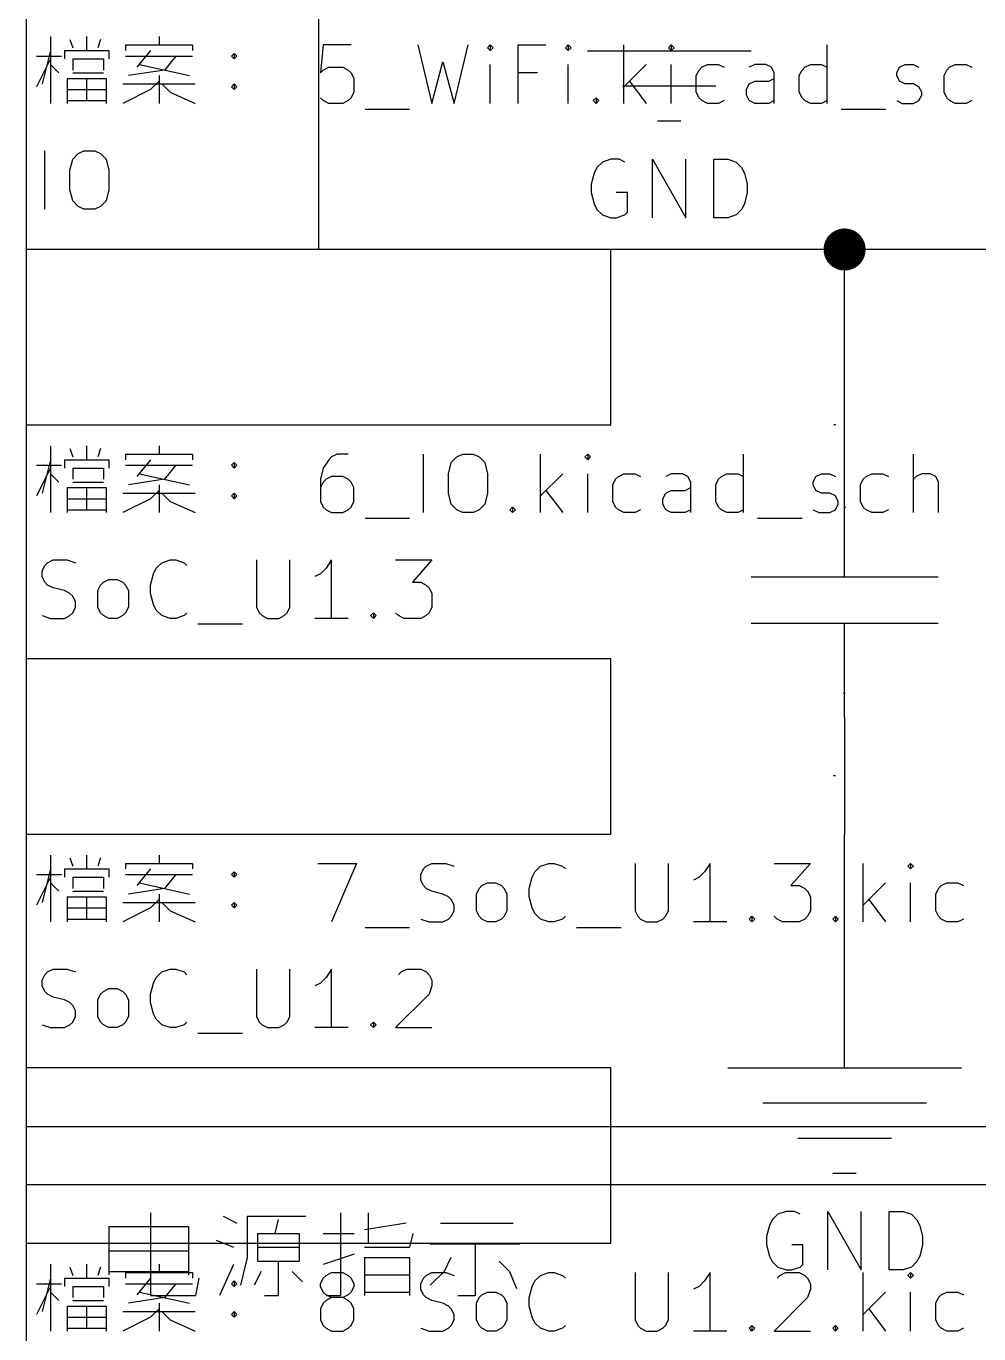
# Model space of a CAD drawing. Header units: millimetres. Extents: x 5 to 293, y -205 to -3.
# Drawn here: x 5.08 to 25.78, y -64.2 to -35.79 of the extents above; entities that cross this region are included whole.
import ezdxf

# ---------------------------------------------------------------- set-up
doc = ezdxf.new("R2010")
doc.units = ezdxf.units.MM
for name, color, linetype in [('GREENSIXTYFIVE', 129, 'CONTINUOUS'), ('LIGHTGREEN', 92, 'CONTINUOUS'), ('LIGHTMAGENTA', 212, 'CONTINUOUS'), ('LIGHTRED', 12, 'CONTINUOUS'), ('RED', 14, 'CONTINUOUS'), ('YELLOWTHREE', 44, 'CONTINUOUS')]:
    doc.layers.add(name, color=color, linetype=linetype)

msp = doc.modelspace()

# ---------------------------------------------------------------- linework, layer by layer
at = {"layer": 'GREENSIXTYFIVE', "linetype": 'CONTINUOUS'}
for p, q in [((5.4867, -39.7646), (5.4867, -38.4946)), ((6.0915, -38.6761), (6.2125, -38.5551)), ((6.2125, -38.5551), (6.3334, -38.4946)), ((6.3334, -38.4946), (6.5753, -38.4946)), ((6.5753, -38.4946), (6.6963, -38.5551)), ((6.6963, -38.5551), (6.8172, -38.6761)), ((6.0311, -38.918), (6.0915, -38.6761)), ((6.0311, -39.3413), (6.0311, -38.918)), ((6.8172, -38.6761), (6.8777, -38.918)), ((6.8777, -38.918), (6.8777, -39.3413)), ((17.4776, -38.8607), (17.4171, -38.9816)), ((17.5986, -38.7397), (17.4776, -38.8607)), ((17.78, -38.6792), (17.5986, -38.7397)), ((17.9614, -38.6792), (17.78, -38.6792)), ((18.0824, -38.7397), (17.9614, -38.6792)), ((18.6871, -39.9492), (18.6871, -38.6792)), ((18.6871, -38.6792), (19.4128, -39.9492)), ((19.4128, -39.9492), (19.4128, -38.6792)), ((20.0176, -39.9492), (20.0176, -38.6792)), ((20.0176, -38.6792), (20.32, -38.6792)), ((20.32, -38.6792), (20.5014, -38.7397)), ((20.5014, -38.7397), (20.6224, -38.8607)), ((20.6224, -38.8607), (20.6829, -38.9816)), ((17.4171, -38.9816), (17.3567, -39.2235)), ((20.6829, -38.9816), (20.7433, -39.2235)), ((6.0915, -39.5832), (6.0311, -39.3413)), ((6.8777, -39.3413), (6.8172, -39.5832)), ((17.3567, -39.2235), (17.3567, -39.4049)), ((17.3567, -39.4049), (17.4171, -39.6468)), ((18.1428, -39.4049), (17.9009, -39.4049)), ((18.1428, -39.8283), (18.1428, -39.4049)), ((20.7433, -39.4049), (20.6829, -39.6468)), ((20.7433, -39.2235), (20.7433, -39.4049)), ((6.2125, -39.7042), (6.0915, -39.5832)), ((6.3334, -39.7646), (6.2125, -39.7042)), ((6.5753, -39.7646), (6.3334, -39.7646)), ((6.6963, -39.7042), (6.5753, -39.7646)), ((6.8172, -39.5832), (6.6963, -39.7042)), ((17.4171, -39.6468), (17.4776, -39.7678)), ((17.4776, -39.7678), (17.5986, -39.8888)), ((20.6224, -39.7678), (20.5014, -39.8888)), ((20.6829, -39.6468), (20.6224, -39.7678)), ((17.5986, -39.8888), (17.78, -39.9492)), ((17.78, -39.9492), (17.9009, -39.9492)), ((17.9009, -39.9492), (18.0824, -39.8888)), ((18.0824, -39.8888), (18.1428, -39.8283)), ((20.32, -39.9492), (20.0176, -39.9492)), ((20.5014, -39.8888), (20.32, -39.9492)), ((22.8718, -46.2401), (22.8464, -46.2401)), ((22.8464, -46.2401), (22.85, -46.2425)), ((22.8718, -46.2401), (22.8464, -46.2401)), ((22.8464, -46.2401), (22.85, -46.2425)), ((22.85, -46.2425), (22.8524, -46.2449)), ((22.85, -46.2425), (22.8524, -46.2449)), ((22.8524, -46.2449), (22.8536, -46.2473)), ((22.8524, -46.2449), (22.8536, -46.2473)), ((22.8718, -46.2328), (22.8718, -46.2473)), ((22.8718, -46.2328), (22.8718, -46.2473)), ((5.5472, -47.4451), (5.6682, -47.3846)), ((5.6682, -47.3846), (5.9705, -47.3846)), ((5.9705, -47.3846), (6.152, -47.4451)), ((8.0267, -47.4451), (8.2081, -47.3846)), ((8.2081, -47.3846), (8.329, -47.3846)), ((8.329, -47.3846), (8.5105, -47.4451)), ((10.0828, -47.3846), (10.0828, -48.4127)), ((10.8085, -48.4127), (10.8085, -47.3846)), ((11.7157, -47.3846), (11.5948, -47.5661)), ((11.7157, -48.6546), (11.7157, -47.3846)), ((13.1067, -47.3846), (13.8929, -47.3846)), ((13.8929, -47.3846), (13.4695, -47.8684)), ((5.4263, -47.6265), (5.4867, -47.5056)), ((5.4263, -47.7475), (5.4263, -47.6265)), ((5.4867, -47.5056), (5.5472, -47.4451)), ((7.7848, -47.9289), (7.8452, -47.687)), ((7.8452, -47.687), (7.9057, -47.5661)), ((7.9057, -47.5661), (8.0267, -47.4451)), ((8.5105, -47.4451), (8.5709, -47.5056)), ((11.4738, -47.687), (11.3529, -47.7475)), ((11.5948, -47.5661), (11.4738, -47.687)), ((5.4867, -47.8684), (5.4263, -47.7475)), ((5.5472, -47.9289), (5.4867, -47.8684)), ((5.6682, -47.9894), (5.5472, -47.9289)), ((5.9101, -48.0499), (5.6682, -47.9894)), ((6.6358, -48.0499), (6.6962, -47.9289)), ((6.6962, -47.9289), (6.7567, -47.8684)), ((6.7567, -47.8684), (6.8777, -47.808)), ((6.8777, -47.808), (7.0591, -47.808)), ((7.0591, -47.808), (7.18, -47.8684)), ((7.18, -47.8684), (7.2405, -47.9289)), ((7.2405, -47.9289), (7.301, -48.0499)), ((7.7848, -48.1103), (7.7848, -47.9289)), ((13.4695, -47.8684), (13.651, -47.8684)), ((13.651, -47.8684), (13.7719, -47.9289)), ((13.7719, -47.9289), (13.8324, -47.9894)), ((13.8324, -47.9894), (13.8929, -48.1103)), ((6.031, -48.1103), (5.9101, -48.0499)), ((6.0915, -48.1708), (6.031, -48.1103)), ((6.152, -48.2918), (6.0915, -48.1708)), ((6.152, -48.4127), (6.152, -48.2918)), ((6.6358, -48.4127), (6.6358, -48.0499)), ((7.301, -48.0499), (7.301, -48.4127)), ((7.8452, -48.3522), (7.7848, -48.1103)), ((13.8929, -48.1103), (13.8929, -48.4127)), ((6.031, -48.5942), (6.0915, -48.5337)), ((6.0915, -48.5337), (6.152, -48.4127)), ((6.6962, -48.5337), (6.6358, -48.4127)), ((6.7567, -48.5942), (6.6962, -48.5337)), ((7.2405, -48.5337), (7.18, -48.5942)), ((7.301, -48.4127), (7.2405, -48.5337)), ((7.9057, -48.4732), (7.8452, -48.3522)), ((8.0267, -48.5942), (7.9057, -48.4732)), ((8.5709, -48.5337), (8.5105, -48.5942)), ((10.0828, -48.4127), (10.1433, -48.5337)), ((10.1433, -48.5337), (10.2038, -48.5942)), ((10.6876, -48.5942), (10.7481, -48.5337)), ((10.7481, -48.5337), (10.8085, -48.4127)), ((12.5624, -48.5942), (12.6228, -48.5337)), ((12.6228, -48.5337), (12.6833, -48.5942)), ((12.6228, -48.5337), (12.6228, -48.6546)), ((13.1672, -48.5942), (13.1067, -48.5337)), ((13.8324, -48.5337), (13.7719, -48.5942)), ((13.8929, -48.4127), (13.8324, -48.5337)), ((5.4263, -48.5942), (5.6077, -48.6546)), ((5.6077, -48.6546), (5.9101, -48.6546)), ((5.9101, -48.6546), (6.031, -48.5942)), ((6.8777, -48.6546), (6.7567, -48.5942)), ((7.0591, -48.6546), (6.8777, -48.6546)), ((7.18, -48.5942), (7.0591, -48.6546)), ((8.2081, -48.6546), (8.0267, -48.5942)), ((8.329, -48.6546), (8.2081, -48.6546)), ((8.5105, -48.5942), (8.329, -48.6546)), ((8.8129, -48.7756), (9.7805, -48.7756)), ((10.2038, -48.5942), (10.3247, -48.6546)), ((10.3247, -48.6546), (10.5666, -48.6546)), ((10.5666, -48.6546), (10.6876, -48.5942)), ((12.0786, -48.6546), (11.3529, -48.6546)), ((12.6228, -48.6546), (12.5624, -48.5942)), ((12.6833, -48.5942), (12.6228, -48.6546)), ((13.2881, -48.6546), (13.1672, -48.5942)), ((13.651, -48.6546), (13.2881, -48.6546)), ((13.7719, -48.5942), (13.651, -48.6546)), ((22.8464, -50.2774), (22.8476, -50.275)), ((22.8464, -50.2774), (22.8476, -50.275)), ((22.8464, -50.2835), (22.8464, -50.2774)), ((22.8464, -50.2835), (22.8464, -50.2774)), ((22.8476, -50.2859), (22.8464, -50.2835)), ((22.8476, -50.2859), (22.8464, -50.2835)), ((22.8476, -50.275), (22.8488, -50.2738)), ((22.8476, -50.275), (22.8488, -50.2738)), ((22.8488, -50.2738), (22.8512, -50.2726)), ((22.8488, -50.2738), (22.8512, -50.2726)), ((22.8512, -50.2726), (22.8536, -50.2726)), ((22.8512, -50.2726), (22.8536, -50.2726)), ((22.8536, -50.2726), (22.8572, -50.2738)), ((22.8536, -50.2726), (22.8572, -50.2738)), ((22.8572, -50.2738), (22.8718, -50.2883)), ((22.8572, -50.2738), (22.8718, -50.2883)), ((22.8718, -50.2883), (22.8718, -50.2726)), ((22.8718, -50.2883), (22.8718, -50.2726)), ((22.8488, -50.2871), (22.8476, -50.2859)), ((22.8488, -50.2871), (22.8476, -50.2859)), ((5.4263, -56.5165), (5.4867, -56.3956)), ((5.4263, -56.6375), (5.4263, -56.5165)), ((5.4867, -56.3956), (5.5472, -56.3351)), ((5.5472, -56.3351), (5.6682, -56.2746)), ((5.6682, -56.2746), (5.9705, -56.2746)), ((5.9705, -56.2746), (6.152, -56.3351)), ((7.8452, -56.577), (7.9057, -56.4561)), ((7.9057, -56.4561), (8.0267, -56.3351)), ((8.0267, -56.3351), (8.2081, -56.2746)), ((8.2081, -56.2746), (8.329, -56.2746)), ((8.329, -56.2746), (8.5105, -56.3351)), ((8.5105, -56.3351), (8.5709, -56.3956)), ((10.0828, -56.2746), (10.0828, -57.3027)), ((10.8085, -57.3027), (10.8085, -56.2746)), ((11.5948, -56.4561), (11.4738, -56.577)), ((11.7157, -56.2746), (11.5948, -56.4561)), ((11.7157, -57.5446), (11.7157, -56.2746)), ((13.1672, -56.3956), (13.2276, -56.3351)), ((13.2276, -56.3351), (13.3486, -56.2746)), ((13.3486, -56.2746), (13.651, -56.2746)), ((13.651, -56.2746), (13.7719, -56.3351)), ((13.7719, -56.3351), (13.8324, -56.3956)), ((13.8324, -56.3956), (13.8929, -56.5165)), ((13.8929, -56.5165), (13.8929, -56.6375)), ((5.4867, -56.7584), (5.4263, -56.6375)), ((5.5472, -56.8189), (5.4867, -56.7584)), ((5.6682, -56.8794), (5.5472, -56.8189)), ((6.6358, -56.9399), (6.6962, -56.8189)), ((6.6962, -56.8189), (6.7567, -56.7584)), ((6.7567, -56.7584), (6.8777, -56.698)), ((6.8777, -56.698), (7.0591, -56.698)), ((7.0591, -56.698), (7.18, -56.7584)), ((7.18, -56.7584), (7.2405, -56.8189)), ((7.2405, -56.8189), (7.301, -56.9399)), ((7.7848, -56.8189), (7.8452, -56.577)), ((7.7848, -57.0003), (7.7848, -56.8189)), ((11.4738, -56.577), (11.3529, -56.6375)), ((13.8324, -56.8189), (13.1067, -57.5446)), ((13.8929, -56.6375), (13.8324, -56.8189)), ((5.9101, -56.9399), (5.6682, -56.8794)), ((6.031, -57.0003), (5.9101, -56.9399)), ((6.0915, -57.0608), (6.031, -57.0003)), ((6.152, -57.1818), (6.0915, -57.0608)), ((6.6358, -57.3027), (6.6358, -56.9399)), ((7.301, -56.9399), (7.301, -57.3027)), ((7.8452, -57.2422), (7.7848, -57.0003)), ((6.0915, -57.4237), (6.152, -57.3027)), ((6.152, -57.3027), (6.152, -57.1818)), ((6.6962, -57.4237), (6.6358, -57.3027)), ((7.301, -57.3027), (7.2405, -57.4237)), ((7.9057, -57.3632), (7.8452, -57.2422)), ((8.0267, -57.4842), (7.9057, -57.3632)), ((10.0828, -57.3027), (10.1433, -57.4237)), ((10.7481, -57.4237), (10.8085, -57.3027)), ((5.4263, -57.4842), (5.6077, -57.5446)), ((5.6077, -57.5446), (5.9101, -57.5446)), ((5.9101, -57.5446), (6.031, -57.4842)), ((6.031, -57.4842), (6.0915, -57.4237)), ((6.7567, -57.4842), (6.6962, -57.4237)), ((6.8777, -57.5446), (6.7567, -57.4842)), ((7.0591, -57.5446), (6.8777, -57.5446)), ((7.18, -57.4842), (7.0591, -57.5446)), ((7.2405, -57.4237), (7.18, -57.4842)), ((8.2081, -57.5446), (8.0267, -57.4842)), ((8.329, -57.5446), (8.2081, -57.5446)), ((8.5105, -57.4842), (8.329, -57.5446)), ((8.5709, -57.4237), (8.5105, -57.4842)), ((8.8129, -57.6656), (9.7805, -57.6656)), ((10.1433, -57.4237), (10.2038, -57.4842)), ((10.2038, -57.4842), (10.3247, -57.5446)), ((10.3247, -57.5446), (10.5666, -57.5446)), ((10.5666, -57.5446), (10.6876, -57.4842)), ((10.6876, -57.4842), (10.7481, -57.4237)), ((12.0786, -57.5446), (11.3529, -57.5446)), ((12.5624, -57.4842), (12.6228, -57.4237)), ((12.6228, -57.5446), (12.5624, -57.4842)), ((12.6228, -57.4237), (12.6833, -57.4842)), ((12.6228, -57.4237), (12.6228, -57.5446)), ((12.6833, -57.4842), (12.6228, -57.5446)), ((13.1067, -57.5446), (13.8929, -57.5446)), ((21.4086, -61.5997), (21.2876, -61.7207)), ((21.59, -61.5392), (21.4086, -61.5997)), ((21.7714, -61.5392), (21.59, -61.5392)), ((21.8924, -61.5997), (21.7714, -61.5392)), ((22.4971, -62.8092), (22.4971, -61.5392)), ((22.4971, -61.5392), (23.2228, -62.8092)), ((23.2228, -62.8092), (23.2228, -61.5392)), ((23.8276, -62.8092), (23.8276, -61.5392)), ((23.8276, -61.5392), (24.13, -61.5392)), ((24.13, -61.5392), (24.3114, -61.5997)), ((24.3114, -61.5997), (24.4324, -61.7207)), ((21.2271, -61.8416), (21.1667, -62.0835)), ((21.2876, -61.7207), (21.2271, -61.8416)), ((24.4324, -61.7207), (24.4929, -61.8416)), ((24.4929, -61.8416), (24.5533, -62.0835)), ((21.1667, -62.0835), (21.1667, -62.2649)), ((24.5533, -62.0835), (24.5533, -62.2649)), ((21.1667, -62.2649), (21.2271, -62.5068)), ((21.9528, -62.2649), (21.7109, -62.2649)), ((21.9528, -62.6883), (21.9528, -62.2649)), ((24.5533, -62.2649), (24.4929, -62.5068)), ((21.2271, -62.5068), (21.2876, -62.6278)), ((21.2876, -62.6278), (21.4086, -62.7488)), ((21.4086, -62.7488), (21.59, -62.8092)), ((21.7109, -62.8092), (21.8924, -62.7488)), ((21.8924, -62.7488), (21.9528, -62.6883)), ((24.3114, -62.7488), (24.13, -62.8092)), ((24.4324, -62.6278), (24.3114, -62.7488)), ((24.4929, -62.5068), (24.4324, -62.6278)), ((21.59, -62.8092), (21.7109, -62.8092)), ((24.13, -62.8092), (23.8276, -62.8092))]:
    msp.add_line(p, q, dxfattribs=at)
at = {"layer": 'LIGHTGREEN', "linetype": 'CONTINUOUS'}
for p, q in [((11.43, -35.56), (11.43, -40.64)), ((22.86, -40.64), (11.43, -40.64)), ((43.18, -40.64), (22.86, -40.64)), ((22.86, -43.18), (22.86, -40.64)), ((22.86, -55.88), (22.86, -53.34))]:
    msp.add_line(p, q, dxfattribs=at)
at = {"layer": 'LIGHTGREEN', "const_width": 0.4572}
msp.add_lwpolyline([(22.6314, -40.64, 1), (23.0886, -40.64, 1)], format="xyb", close=True, dxfattribs=at)
at = {"layer": 'LIGHTMAGENTA', "linetype": 'CONTINUOUS'}
for p, q in [((5.08, -5.08), (5.08, -59.69)), ((5.08, -59.69), (67.31, -59.69)), ((5.08, -60.96), (5.08, -114.3)), ((67.31, -60.96), (5.08, -60.96)), ((7.7833, -61.5657), (7.7833, -63.3654)), ((9.3581, -61.6407), (9.6581, -61.7906)), ((9.883, -61.6407), (11.1579, -61.6407)), ((9.883, -61.6407), (9.883, -62.5405)), ((11.9078, -61.5657), (11.9078, -63.3654)), ((12.5077, -61.5657), (12.5077, -62.2406)), ((6.8834, -62.9155), (6.8834, -61.8656)), ((6.8834, -61.8656), (8.6082, -61.8656)), ((8.6082, -61.8656), (8.6082, -62.9155)), ((10.558, -61.7157), (10.483, -62.0156)), ((13.3326, -61.7906), (12.4327, -61.9406)), ((14.0825, -61.7906), (15.6573, -61.7906)), ((9.2081, -62.1656), (9.5831, -62.3156)), ((10.108, -62.0156), (10.108, -62.6155)), ((10.108, -62.0156), (11.0079, -62.0156)), ((11.0079, -62.0156), (11.0079, -62.6155)), ((11.5328, -62.0156), (12.2077, -62.0156)), ((13.4826, -62.0156), (13.4076, -62.3156)), ((6.8834, -62.3906), (8.6082, -62.3906)), ((10.108, -62.3156), (11.0079, -62.3156)), ((12.2077, -62.4656), (11.5328, -62.6905)), ((12.4327, -62.3156), (13.4076, -62.3156)), ((13.8575, -62.2406), (15.8073, -62.2406)), ((14.8324, -62.2406), (14.8324, -63.3654)), ((9.5831, -62.6905), (9.2831, -63.3654)), ((9.883, -62.5405), (9.7331, -63.1405)), ((10.108, -62.6155), (11.0079, -62.6155)), ((10.558, -62.6155), (10.558, -63.3654)), ((12.4327, -62.5405), (12.4327, -63.3654)), ((12.4327, -62.5405), (13.4076, -62.5405)), ((13.4076, -62.5405), (13.4076, -63.3654)), ((14.3075, -62.5405), (14.1575, -62.8405)), ((15.3573, -62.6155), (15.5823, -62.8405)), ((6.8834, -62.8405), (8.6082, -62.8405)), ((8.8332, -62.9905), (8.7582, -63.3654)), ((10.183, -62.8405), (10.033, -63.1405)), ((10.8579, -62.8405), (11.0829, -63.0655)), ((12.4327, -62.9155), (13.4076, -62.9155)), ((14.1575, -62.8405), (13.8575, -63.1405)), ((15.5823, -62.8405), (15.7323, -63.2155)), ((12.4327, -63.2905), (13.4076, -63.2905)), ((7.7833, -63.3654), (8.7582, -63.3654)), ((10.258, -63.3654), (10.558, -63.3654)), ((11.6078, -63.3654), (11.9078, -63.3654)), ((14.4575, -63.3654), (14.8324, -63.3654))]:
    msp.add_line(p, q, dxfattribs=at)
at = {"layer": 'LIGHTRED', "linetype": 'CONTINUOUS'}
for p, q in [((22.6537, -44.45), (22.6283, -44.45)), ((22.6283, -44.45), (22.6319, -44.4524)), ((22.6537, -44.45), (22.6283, -44.45)), ((22.6283, -44.45), (22.6319, -44.4524)), ((22.6319, -44.4524), (22.6343, -44.4548)), ((22.6319, -44.4524), (22.6343, -44.4548)), ((22.6343, -44.4548), (22.6355, -44.4572)), ((22.6343, -44.4548), (22.6355, -44.4572)), ((22.6537, -44.4427), (22.6537, -44.4572)), ((22.6537, -44.4427), (22.6537, -44.4572)), ((22.6283, -52.0675), (22.6295, -52.0651)), ((22.6283, -52.0675), (22.6295, -52.0651)), ((22.6283, -52.0736), (22.6283, -52.0675)), ((22.6283, -52.0736), (22.6283, -52.0675)), ((22.6295, -52.076), (22.6283, -52.0736)), ((22.6295, -52.076), (22.6283, -52.0736)), ((22.6295, -52.0651), (22.6307, -52.0639)), ((22.6295, -52.0651), (22.6307, -52.0639)), ((22.6307, -52.0772), (22.6295, -52.076)), ((22.6307, -52.0772), (22.6295, -52.076)), ((22.6307, -52.0639), (22.6331, -52.0627)), ((22.6307, -52.0639), (22.6331, -52.0627)), ((22.6331, -52.0627), (22.6355, -52.0627)), ((22.6331, -52.0627), (22.6355, -52.0627)), ((22.6355, -52.0627), (22.6391, -52.0639)), ((22.6355, -52.0627), (22.6391, -52.0639)), ((22.6391, -52.0639), (22.6537, -52.0784)), ((22.6391, -52.0639), (22.6537, -52.0784)), ((22.6537, -52.0784), (22.6537, -52.0627)), ((22.6537, -52.0784), (22.6537, -52.0627))]:
    msp.add_line(p, q, dxfattribs=at)
at = {"layer": 'RED', "linetype": 'CONTINUOUS'}
for p, q in [((17.272, -36.322), (20.828, -36.322)), ((18.034, -37.084), (20.066, -37.084)), ((18.796, -37.846), (19.304, -37.846)), ((5.08, -40.64), (5.08, -44.45)), ((17.78, -40.64), (5.08, -40.64)), ((5.08, -40.64), (5.08, -44.45)), ((17.78, -40.64), (5.08, -40.64)), ((17.78, -44.45), (17.78, -40.64)), ((17.78, -44.45), (17.78, -40.64)), ((22.86, -45.72), (22.86, -43.18)), ((22.86, -45.72), (22.86, -43.18)), ((5.08, -44.45), (17.78, -44.45)), ((5.08, -44.45), (17.78, -44.45)), ((22.86, -47.752), (22.86, -45.72)), ((20.828, -47.752), (24.892, -47.752)), ((24.892, -48.768), (20.828, -48.768)), ((22.86, -50.8), (22.86, -48.768)), ((5.08, -49.53), (5.08, -53.34)), ((17.78, -49.53), (5.08, -49.53)), ((5.08, -49.53), (5.08, -53.34)), ((17.78, -49.53), (5.08, -49.53)), ((17.78, -53.34), (17.78, -49.53)), ((17.78, -53.34), (17.78, -49.53)), ((22.86, -50.8), (22.86, -53.34)), ((22.86, -50.8), (22.86, -53.34)), ((5.08, -53.34), (17.78, -53.34)), ((5.08, -53.34), (17.78, -53.34)), ((22.86, -58.42), (22.86, -55.88)), ((5.08, -58.42), (5.08, -62.23)), ((17.78, -58.42), (5.08, -58.42)), ((5.08, -58.42), (5.08, -62.23)), ((17.78, -58.42), (5.08, -58.42)), ((17.78, -62.23), (17.78, -58.42)), ((17.78, -62.23), (17.78, -58.42)), ((20.32, -58.42), (25.4, -58.42)), ((21.082, -59.182), (24.638, -59.182)), ((21.844, -59.944), (23.876, -59.944)), ((22.606, -60.706), (23.114, -60.706)), ((5.08, -62.23), (17.78, -62.23)), ((5.08, -62.23), (17.78, -62.23))]:
    msp.add_line(p, q, dxfattribs=at)
at = {"layer": 'YELLOWTHREE', "linetype": 'CONTINUOUS'}
for p, q in [((5.6077, -36.0153), (5.6077, -37.4667)), ((6.031, -36.0758), (6.0915, -36.2572)), ((6.3939, -36.0153), (6.3939, -36.3177)), ((6.6963, -36.0758), (6.6358, -36.2572)), ((7.9663, -36.0153), (7.9663, -36.1967)), ((5.6077, -36.3177), (5.4263, -37.0434)), ((5.9101, -36.3177), (5.9101, -36.4991)), ((5.9101, -36.3177), (6.8777, -36.3177)), ((6.8777, -36.3177), (6.8777, -36.4991)), ((7.2406, -36.1967), (7.2406, -36.3177)), ((7.2406, -36.1967), (8.692, -36.1967)), ((7.7849, -36.3177), (7.4825, -36.6805)), ((8.692, -36.1967), (8.692, -36.3177)), ((11.5344, -36.1967), (11.474, -36.8015)), ((12.1392, -36.1967), (11.5344, -36.1967)), ((13.5906, -36.1967), (13.893, -37.4667)), ((14.3768, -37.4667), (14.6792, -36.1967)), ((15.1629, -36.1967), (15.1025, -36.2572)), ((15.1025, -36.2572), (15.1629, -36.3177)), ((15.2234, -36.2572), (15.1629, -36.1967)), ((15.1629, -36.1967), (15.1629, -36.3177)), ((15.1629, -36.3177), (15.2234, -36.2572)), ((15.7677, -37.4667), (15.7677, -36.1967)), ((15.7677, -36.1967), (16.3725, -36.1967)), ((16.8563, -36.1967), (16.7959, -36.2572)), ((16.7959, -36.2572), (16.8563, -36.3177)), ((16.9168, -36.2572), (16.8563, -36.1967)), ((16.8563, -36.1967), (16.8563, -36.3177)), ((16.8563, -36.3177), (16.9168, -36.2572)), ((18.0659, -37.4667), (18.0659, -36.1967)), ((19.094, -36.1967), (19.0336, -36.2572)), ((19.0336, -36.2572), (19.094, -36.3177)), ((19.1545, -36.2572), (19.094, -36.1967)), ((19.094, -36.1967), (19.094, -36.3177)), ((19.094, -36.3177), (19.1545, -36.2572)), ((22.4807, -37.4667), (22.4807, -36.1967)), ((5.3053, -36.4386), (5.8496, -36.4386)), ((5.6077, -36.4991), (5.3053, -37.1039)), ((5.6077, -36.6201), (5.7891, -36.8015)), ((6.0915, -36.4991), (6.0915, -36.741)), ((6.0915, -36.4991), (6.7567, -36.4991)), ((6.7567, -36.4991), (6.7567, -36.741)), ((7.2406, -36.4386), (8.692, -36.4386)), ((7.543, -36.6201), (8.6315, -36.862)), ((8.3292, -36.4386), (8.0872, -36.741)), ((9.5387, -36.4386), (9.5992, -36.3782)), ((9.5992, -36.4991), (9.5387, -36.4386)), ((9.5992, -36.3782), (9.6597, -36.4386)), ((9.5992, -36.3782), (9.5992, -36.4991)), ((9.6597, -36.4386), (9.5992, -36.4991)), ((13.893, -37.4667), (14.1349, -36.5596)), ((14.1349, -36.5596), (14.3768, -37.4667)), ((15.1629, -37.4667), (15.1629, -36.6201)), ((16.8563, -37.4667), (16.8563, -36.6201)), ((18.5497, -36.6201), (18.0659, -37.1039)), ((19.094, -37.4667), (19.094, -36.6201)), ((19.7593, -36.6805), (19.8803, -36.6201)), ((19.8803, -36.6201), (20.1222, -36.6201)), ((20.1222, -36.6201), (20.2431, -36.6805)), ((20.9084, -36.6201), (20.7874, -36.6805)), ((21.1503, -36.6201), (20.9084, -36.6201)), ((21.2712, -36.6805), (21.1503, -36.6201)), ((21.9969, -36.6805), (22.1179, -36.6201)), ((22.1179, -36.6201), (22.3598, -36.6201)), ((22.3598, -36.6201), (22.4807, -36.6805)), ((24.053, -36.6805), (24.174, -36.6201)), ((24.174, -36.6201), (24.3554, -36.6201)), ((24.3554, -36.6201), (24.4764, -36.6805)), ((25.1416, -36.6805), (25.2626, -36.6201)), ((25.2626, -36.6201), (25.5045, -36.6201)), ((25.5045, -36.6201), (25.6254, -36.6805)), ((5.9705, -36.9224), (5.9705, -37.4667)), ((5.9705, -36.9224), (6.8172, -36.9224)), ((6.0915, -36.8015), (6.7567, -36.8015)), ((6.3939, -36.9224), (6.3939, -37.4063)), ((6.8172, -36.9224), (6.8172, -37.4667)), ((8.0872, -36.741), (7.3011, -36.862)), ((7.9663, -36.862), (7.9663, -37.4667)), ((11.474, -36.8015), (11.5344, -36.741)), ((11.5344, -36.741), (11.6554, -36.6805)), ((11.6554, -36.6805), (11.9578, -36.6805)), ((11.9578, -36.6805), (12.0787, -36.741)), ((12.0787, -36.741), (12.1392, -36.8015)), ((12.1392, -36.8015), (12.1997, -36.9224)), ((12.1997, -36.9224), (12.1997, -37.2248)), ((16.1911, -36.8015), (15.7677, -36.8015)), ((19.6384, -36.862), (19.6988, -36.741)), ((19.6384, -37.2248), (19.6384, -36.862)), ((19.6988, -36.741), (19.7593, -36.6805)), ((21.2108, -36.9829), (21.3317, -36.9224)), ((21.3317, -36.8015), (21.2712, -36.6805)), ((21.3317, -37.4667), (21.3317, -36.8015)), ((21.876, -36.862), (21.9364, -36.741)), ((21.876, -37.2248), (21.876, -36.862)), ((21.9364, -36.741), (21.9969, -36.6805)), ((23.9926, -36.8015), (24.053, -36.6805)), ((23.9926, -36.862), (23.9926, -36.8015)), ((24.053, -36.9829), (23.9926, -36.862)), ((25.0207, -36.862), (25.0811, -36.741)), ((25.0207, -37.2248), (25.0207, -36.862)), ((25.0811, -36.741), (25.1416, -36.6805)), ((5.9705, -37.1643), (6.8172, -37.1643)), ((7.1801, -37.0434), (8.7525, -37.0434)), ((7.7849, -37.1643), (7.1801, -37.4667)), ((7.9663, -36.9829), (7.7849, -37.1643)), ((8.0268, -37.0434), (8.2082, -37.2248)), ((9.5387, -37.1039), (9.5992, -37.0434)), ((9.5992, -37.1643), (9.5387, -37.1039)), ((9.5992, -37.0434), (9.6597, -37.1039)), ((9.5992, -37.0434), (9.5992, -37.1643)), ((9.6597, -37.1039), (9.5992, -37.1643)), ((18.1869, -36.9829), (18.5497, -37.4667)), ((20.727, -37.1643), (20.7874, -37.0434)), ((20.727, -37.2853), (20.727, -37.1643)), ((20.7874, -37.0434), (20.9084, -36.9829)), ((20.9084, -36.9829), (21.2108, -36.9829)), ((24.174, -37.0434), (24.053, -36.9829)), ((24.3554, -37.0434), (24.174, -37.0434)), ((24.4764, -37.1039), (24.3554, -37.0434)), ((24.5368, -37.2248), (24.4764, -37.1039)), ((5.9705, -37.4063), (6.8172, -37.4063)), ((8.2082, -37.2248), (8.7525, -37.4667)), ((11.5344, -37.4063), (11.474, -37.3458)), ((11.6554, -37.4667), (11.5344, -37.4063)), ((11.9578, -37.4667), (11.6554, -37.4667)), ((12.0787, -37.4063), (11.9578, -37.4667)), ((12.1392, -37.3458), (12.0787, -37.4063)), ((12.1997, -37.2248), (12.1392, -37.3458)), ((17.4007, -37.4063), (17.4611, -37.3458)), ((17.4611, -37.4667), (17.4007, -37.4063)), ((17.4611, -37.3458), (17.5216, -37.4063)), ((17.4611, -37.3458), (17.4611, -37.4667)), ((17.5216, -37.4063), (17.4611, -37.4667)), ((19.6988, -37.3458), (19.6384, -37.2248)), ((19.7593, -37.4063), (19.6988, -37.3458)), ((19.8803, -37.4667), (19.7593, -37.4063)), ((20.1222, -37.4667), (19.8803, -37.4667)), ((20.2431, -37.4063), (20.1222, -37.4667)), ((20.7874, -37.4063), (20.727, -37.2853)), ((20.9084, -37.4667), (20.7874, -37.4063)), ((21.2108, -37.4667), (20.9084, -37.4667)), ((21.3317, -37.4063), (21.2108, -37.4667)), ((21.9364, -37.3458), (21.876, -37.2248)), ((21.9969, -37.4063), (21.9364, -37.3458)), ((22.1179, -37.4667), (21.9969, -37.4063)), ((22.3598, -37.4667), (22.1179, -37.4667)), ((22.4807, -37.4063), (22.3598, -37.4667)), ((23.9926, -37.4063), (24.1135, -37.4667)), ((24.1135, -37.4667), (24.3554, -37.4667)), ((24.3554, -37.4667), (24.4764, -37.4063)), ((24.4764, -37.4063), (24.5368, -37.2853)), ((24.5368, -37.2853), (24.5368, -37.2248)), ((25.0811, -37.3458), (25.0207, -37.2248)), ((25.1416, -37.4063), (25.0811, -37.3458)), ((25.2626, -37.4667), (25.1416, -37.4063)), ((25.5045, -37.4667), (25.2626, -37.4667)), ((25.6254, -37.4063), (25.5045, -37.4667)), ((12.4416, -37.5877), (13.4092, -37.5877)), ((22.7831, -37.5877), (23.7507, -37.5877)), ((5.6077, -44.9053), (5.6077, -46.3567)), ((6.031, -44.9658), (6.0915, -45.1472)), ((6.3939, -44.9053), (6.3939, -45.2077)), ((6.6963, -44.9658), (6.6358, -45.1472)), ((7.2406, -45.0867), (7.2406, -45.2077)), ((7.2406, -45.0867), (8.692, -45.0867)), ((7.9663, -44.9053), (7.9663, -45.0867)), ((8.692, -45.0867), (8.692, -45.2077)), ((11.7159, -45.1472), (11.6554, -45.2077)), ((11.8368, -45.0867), (11.7159, -45.1472)), ((12.0787, -45.0867), (11.8368, -45.0867)), ((13.7115, -46.3567), (13.7115, -45.0867)), ((14.3163, -45.2682), (14.4373, -45.1472)), ((14.4373, -45.1472), (14.5582, -45.0867)), ((14.5582, -45.0867), (14.8001, -45.0867)), ((14.8001, -45.0867), (14.9211, -45.1472)), ((14.9211, -45.1472), (15.042, -45.2682)), ((16.2516, -46.3567), (16.2516, -45.0867)), ((17.2797, -45.0867), (17.2193, -45.1472)), ((17.2193, -45.1472), (17.2797, -45.2077)), ((17.3402, -45.1472), (17.2797, -45.0867)), ((17.2797, -45.0867), (17.2797, -45.2077)), ((17.2797, -45.2077), (17.3402, -45.1472)), ((20.6664, -46.3567), (20.6664, -45.0867)), ((24.3554, -46.3567), (24.3554, -45.0867)), ((5.3053, -45.3286), (5.8496, -45.3286)), ((5.6077, -45.3891), (5.3053, -45.9939)), ((5.6077, -45.2077), (5.4263, -45.9334)), ((5.9101, -45.2077), (5.9101, -45.3891)), ((5.9101, -45.2077), (6.8777, -45.2077)), ((6.0915, -45.3891), (6.0915, -45.631)), ((6.0915, -45.3891), (6.7567, -45.3891)), ((6.7567, -45.3891), (6.7567, -45.631)), ((6.8777, -45.2077), (6.8777, -45.3891)), ((7.2406, -45.3286), (8.692, -45.3286)), ((7.7849, -45.2077), (7.4825, -45.5705)), ((8.3292, -45.3286), (8.0872, -45.631)), ((9.5387, -45.3286), (9.5992, -45.2682)), ((9.5992, -45.3891), (9.5387, -45.3286)), ((9.5992, -45.2682), (9.6597, -45.3286)), ((9.5992, -45.2682), (9.5992, -45.3891)), ((9.6597, -45.3286), (9.5992, -45.3891)), ((11.5344, -45.3891), (11.474, -45.631)), ((11.6554, -45.2077), (11.5344, -45.3891)), ((14.2559, -45.5101), (14.3163, -45.2682)), ((15.042, -45.2682), (15.1025, -45.5101)), ((5.6077, -45.5101), (5.7891, -45.6915)), ((6.0915, -45.6915), (6.7567, -45.6915)), ((8.0872, -45.631), (7.3011, -45.752)), ((7.543, -45.5101), (8.6315, -45.752)), ((11.474, -45.631), (11.474, -46.1148)), ((11.5344, -45.6915), (11.474, -45.8124)), ((11.5949, -45.631), (11.5344, -45.6915)), ((11.7159, -45.5705), (11.5949, -45.631)), ((11.9578, -45.5705), (11.7159, -45.5705)), ((12.0787, -45.631), (11.9578, -45.5705)), ((12.1392, -45.6915), (12.0787, -45.631)), ((12.1997, -45.8124), (12.1392, -45.6915)), ((14.2559, -45.9334), (14.2559, -45.5101)), ((15.1025, -45.5101), (15.1025, -45.9334)), ((16.7354, -45.5101), (16.2516, -45.9939)), ((17.2797, -46.3567), (17.2797, -45.5101)), ((17.8241, -45.752), (17.8845, -45.631)), ((17.8845, -45.631), (17.945, -45.5705)), ((17.945, -45.5705), (18.066, -45.5101)), ((18.066, -45.5101), (18.3079, -45.5101)), ((18.3079, -45.5101), (18.4288, -45.5705)), ((19.0941, -45.5101), (18.9731, -45.5705)), ((19.336, -45.5101), (19.0941, -45.5101)), ((19.4569, -45.5705), (19.336, -45.5101)), ((19.5174, -45.6915), (19.4569, -45.5705)), ((19.5174, -46.3567), (19.5174, -45.6915)), ((20.0617, -45.752), (20.1221, -45.631)), ((20.1221, -45.631), (20.1826, -45.5705)), ((20.1826, -45.5705), (20.3036, -45.5101)), ((20.3036, -45.5101), (20.5455, -45.5101)), ((20.5455, -45.5101), (20.6664, -45.5705)), ((22.1783, -45.6915), (22.2387, -45.5705)), ((22.1783, -45.752), (22.1783, -45.6915)), ((22.2387, -45.5705), (22.3597, -45.5101)), ((22.3597, -45.5101), (22.5411, -45.5101)), ((22.5411, -45.5101), (22.6621, -45.5705)), ((23.2064, -45.752), (23.2668, -45.631)), ((23.2668, -45.631), (23.3273, -45.5705)), ((23.3273, -45.5705), (23.4483, -45.5101)), ((23.4483, -45.5101), (23.6902, -45.5101)), ((23.6902, -45.5101), (23.8111, -45.5705)), ((24.4159, -45.5705), (24.3554, -45.631)), ((24.5369, -45.5101), (24.4159, -45.5705)), ((24.7183, -45.5101), (24.5369, -45.5101)), ((24.8392, -45.5705), (24.7183, -45.5101)), ((24.8997, -45.6915), (24.8392, -45.5705)), ((24.8997, -46.3567), (24.8997, -45.6915)), ((5.9705, -45.8124), (5.9705, -46.3567)), ((5.9705, -45.8124), (6.8172, -45.8124)), ((6.3939, -45.8124), (6.3939, -46.2963)), ((6.8172, -45.8124), (6.8172, -46.3567)), ((7.1801, -45.9334), (8.7525, -45.9334)), ((7.9663, -45.8729), (7.7849, -46.0543)), ((7.9663, -45.752), (7.9663, -46.3567)), ((8.0268, -45.9334), (8.2082, -46.1148)), ((9.5387, -45.9939), (9.5992, -45.9334)), ((9.5992, -46.0543), (9.5387, -45.9939)), ((9.5992, -45.9334), (9.6597, -45.9939)), ((9.5992, -45.9334), (9.5992, -46.0543)), ((9.6597, -45.9939), (9.5992, -46.0543)), ((12.1997, -46.1148), (12.1997, -45.8124)), ((14.3163, -46.1753), (14.2559, -45.9334)), ((15.1025, -45.9334), (15.042, -46.1753)), ((16.3726, -45.8729), (16.7354, -46.3567)), ((17.8241, -46.1148), (17.8241, -45.752)), ((18.9127, -46.0543), (18.9731, -45.9334)), ((18.9731, -45.9334), (19.0941, -45.8729)), ((19.0941, -45.8729), (19.3965, -45.8729)), ((19.3965, -45.8729), (19.5174, -45.8124)), ((20.0617, -46.1148), (20.0617, -45.752)), ((22.2387, -45.8729), (22.1783, -45.752)), ((22.3597, -45.9334), (22.2387, -45.8729)), ((22.5411, -45.9334), (22.3597, -45.9334)), ((22.6621, -45.9939), (22.5411, -45.9334)), ((22.7225, -46.1148), (22.6621, -45.9939)), ((23.2064, -46.1148), (23.2064, -45.752)), ((5.9705, -46.0543), (6.8172, -46.0543)), ((5.9705, -46.2963), (6.8172, -46.2963)), ((7.7849, -46.0543), (7.1801, -46.3567)), ((8.2082, -46.1148), (8.7525, -46.3567)), ((11.474, -46.1148), (11.5344, -46.2358)), ((11.5344, -46.2358), (11.5949, -46.2963)), ((11.5949, -46.2963), (11.7159, -46.3567)), ((11.9578, -46.3567), (12.0787, -46.2963)), ((12.0787, -46.2963), (12.1392, -46.2358)), ((12.1392, -46.2358), (12.1997, -46.1148)), ((14.4373, -46.2963), (14.3163, -46.1753)), ((14.5582, -46.3567), (14.4373, -46.2963)), ((14.9211, -46.2963), (14.8001, -46.3567)), ((15.042, -46.1753), (14.9211, -46.2963)), ((15.5864, -46.2963), (15.6468, -46.2358)), ((15.6468, -46.3567), (15.5864, -46.2963)), ((15.6468, -46.2358), (15.7073, -46.2963)), ((15.6468, -46.2358), (15.6468, -46.3567)), ((15.7073, -46.2963), (15.6468, -46.3567)), ((17.8845, -46.2358), (17.8241, -46.1148)), ((17.945, -46.2963), (17.8845, -46.2358)), ((18.066, -46.3567), (17.945, -46.2963)), ((18.4288, -46.2963), (18.3079, -46.3567)), ((18.9127, -46.1753), (18.9127, -46.0543)), ((18.9731, -46.2963), (18.9127, -46.1753)), ((19.0941, -46.3567), (18.9731, -46.2963)), ((19.5174, -46.2963), (19.3965, -46.3567)), ((20.1221, -46.2358), (20.0617, -46.1148)), ((20.1826, -46.2963), (20.1221, -46.2358)), ((20.3036, -46.3567), (20.1826, -46.2963)), ((20.6664, -46.2963), (20.5455, -46.3567)), ((22.1783, -46.2963), (22.2992, -46.3567)), ((22.5411, -46.3567), (22.6621, -46.2963)), ((22.6621, -46.2963), (22.7225, -46.1753)), ((22.7225, -46.1753), (22.7225, -46.1148)), ((23.2668, -46.2358), (23.2064, -46.1148)), ((23.3273, -46.2963), (23.2668, -46.2358)), ((23.4483, -46.3567), (23.3273, -46.2963)), ((23.8111, -46.2963), (23.6902, -46.3567)), ((11.7159, -46.3567), (11.9578, -46.3567)), ((12.4416, -46.4777), (13.4092, -46.4777)), ((14.8001, -46.3567), (14.5582, -46.3567)), ((18.3079, -46.3567), (18.066, -46.3567)), ((19.3965, -46.3567), (19.0941, -46.3567)), ((20.5455, -46.3567), (20.3036, -46.3567)), ((20.9688, -46.4777), (21.9364, -46.4777)), ((22.2992, -46.3567), (22.5411, -46.3567)), ((23.6902, -46.3567), (23.4483, -46.3567)), ((5.6077, -53.7953), (5.6077, -55.2467)), ((6.031, -53.8558), (6.0915, -54.0372)), ((6.3939, -53.7953), (6.3939, -54.0977)), ((6.6963, -53.8558), (6.6358, -54.0372)), ((7.2406, -53.9767), (7.2406, -54.0977)), ((7.2406, -53.9767), (8.692, -53.9767)), ((7.9663, -53.7953), (7.9663, -53.9767)), ((8.692, -53.9767), (8.692, -54.0977)), ((11.4135, -53.9767), (12.2601, -53.9767)), ((12.2601, -53.9767), (11.7159, -55.2467)), ((13.772, -54.0372), (13.893, -53.9767)), ((13.893, -53.9767), (14.1953, -53.9767)), ((14.1953, -53.9767), (14.3768, -54.0372)), ((16.2515, -54.0372), (16.4329, -53.9767)), ((16.4329, -53.9767), (16.5538, -53.9767)), ((16.5538, -53.9767), (16.7353, -54.0372)), ((18.3076, -53.9767), (18.3076, -55.0048)), ((19.0333, -55.0048), (19.0333, -53.9767)), ((19.9405, -53.9767), (19.8196, -54.1582)), ((19.9405, -55.2467), (19.9405, -53.9767)), ((21.3315, -53.9767), (22.1177, -53.9767)), ((22.1177, -53.9767), (21.6943, -54.4605)), ((23.2667, -55.2467), (23.2667, -53.9767)), ((24.2948, -53.9767), (24.2344, -54.0372)), ((24.3553, -54.0372), (24.2948, -53.9767)), ((24.2948, -53.9767), (24.2948, -54.0977)), ((5.3053, -54.2186), (5.8496, -54.2186)), ((5.6077, -54.0977), (5.4263, -54.8234)), ((5.9101, -54.0977), (5.9101, -54.2791)), ((5.9101, -54.0977), (6.8777, -54.0977)), ((6.8777, -54.0977), (6.8777, -54.2791)), ((7.2406, -54.2186), (8.692, -54.2186)), ((7.7849, -54.0977), (7.4825, -54.4605)), ((8.3292, -54.2186), (8.0872, -54.521)), ((9.5387, -54.2186), (9.5992, -54.1582)), ((9.5992, -54.2791), (9.5387, -54.2186)), ((9.5992, -54.1582), (9.6597, -54.2186)), ((9.5992, -54.1582), (9.5992, -54.2791)), ((9.6597, -54.2186), (9.5992, -54.2791)), ((13.6511, -54.2186), (13.7115, -54.0977)), ((13.6511, -54.3396), (13.6511, -54.2186)), ((13.7115, -54.0977), (13.772, -54.0372)), ((16.07, -54.2791), (16.1305, -54.1582)), ((16.1305, -54.1582), (16.2515, -54.0372)), ((16.7353, -54.0372), (16.7957, -54.0977)), ((19.8196, -54.1582), (19.6986, -54.2791)), ((24.2344, -54.0372), (24.2948, -54.0977)), ((24.2948, -54.0977), (24.3553, -54.0372)), ((5.6077, -54.2791), (5.3053, -54.8839)), ((5.6077, -54.4001), (5.7891, -54.5815)), ((6.0915, -54.2791), (6.0915, -54.521)), ((6.0915, -54.2791), (6.7567, -54.2791)), ((6.7567, -54.2791), (6.7567, -54.521)), ((8.0872, -54.521), (7.3011, -54.642)), ((7.543, -54.4001), (8.6315, -54.642)), ((13.7115, -54.4605), (13.6511, -54.3396)), ((13.772, -54.521), (13.7115, -54.4605)), ((13.893, -54.5815), (13.772, -54.521)), ((14.8606, -54.642), (14.921, -54.521)), ((14.921, -54.521), (14.9815, -54.4605)), ((14.9815, -54.4605), (15.1025, -54.4001)), ((15.1025, -54.4001), (15.2839, -54.4001)), ((15.2839, -54.4001), (15.4048, -54.4605)), ((15.4048, -54.4605), (15.4653, -54.521)), ((15.4653, -54.521), (15.5258, -54.642)), ((16.0096, -54.521), (16.07, -54.2791)), ((16.0096, -54.7024), (16.0096, -54.521)), ((19.6986, -54.2791), (19.5777, -54.3396)), ((21.6943, -54.4605), (21.8758, -54.4605)), ((21.8758, -54.4605), (21.9967, -54.521)), ((21.9967, -54.521), (22.0572, -54.5815)), ((23.7505, -54.4001), (23.2667, -54.8839)), ((24.2948, -55.2467), (24.2948, -54.4001)), ((24.8392, -54.642), (24.8996, -54.521)), ((24.8996, -54.521), (24.9601, -54.4605)), ((24.9601, -54.4605), (25.0811, -54.4001)), ((25.0811, -54.4001), (25.323, -54.4001)), ((25.323, -54.4001), (25.4439, -54.4605)), ((5.9705, -54.7024), (5.9705, -55.2467)), ((5.9705, -54.7024), (6.8172, -54.7024)), ((6.0915, -54.5815), (6.7567, -54.5815)), ((6.3939, -54.7024), (6.3939, -55.1863)), ((6.8172, -54.7024), (6.8172, -55.2467)), ((7.1801, -54.8234), (8.7525, -54.8234)), ((7.9663, -54.7629), (7.7849, -54.9443)), ((7.9663, -54.642), (7.9663, -55.2467)), ((8.0268, -54.8234), (8.2082, -55.0048)), ((9.5387, -54.8839), (9.5992, -54.8234)), ((9.5992, -54.8234), (9.6597, -54.8839)), ((9.5992, -54.8234), (9.5992, -54.9443)), ((14.1349, -54.642), (13.893, -54.5815)), ((14.2558, -54.7024), (14.1349, -54.642)), ((14.3163, -54.7629), (14.2558, -54.7024)), ((14.3768, -54.8839), (14.3163, -54.7629)), ((14.8606, -55.0048), (14.8606, -54.642)), ((15.5258, -54.642), (15.5258, -55.0048)), ((16.07, -54.9443), (16.0096, -54.7024)), ((22.0572, -54.5815), (22.1177, -54.7024)), ((22.1177, -54.7024), (22.1177, -55.0048)), ((23.3877, -54.7629), (23.7505, -55.2467)), ((24.8392, -55.0048), (24.8392, -54.642)), ((5.9705, -54.9443), (6.8172, -54.9443)), ((7.7849, -54.9443), (7.1801, -55.2467)), ((8.2082, -55.0048), (8.7525, -55.2467)), ((9.5992, -54.9443), (9.5387, -54.8839)), ((9.6597, -54.8839), (9.5992, -54.9443)), ((14.3163, -55.1258), (14.3768, -55.0048)), ((14.3768, -55.0048), (14.3768, -54.8839)), ((14.921, -55.1258), (14.8606, -55.0048)), ((15.5258, -55.0048), (15.4653, -55.1258)), ((16.1305, -55.0653), (16.07, -54.9443)), ((16.2515, -55.1863), (16.1305, -55.0653)), ((18.3076, -55.0048), (18.3681, -55.1258)), ((18.9729, -55.1258), (19.0333, -55.0048)), ((22.1177, -55.0048), (22.0572, -55.1258)), ((24.8996, -55.1258), (24.8392, -55.0048)), ((5.9705, -55.1863), (6.8172, -55.1863)), ((12.4416, -55.3677), (13.4092, -55.3677)), ((13.6511, -55.1863), (13.8325, -55.2467)), ((13.8325, -55.2467), (14.1349, -55.2467)), ((14.1349, -55.2467), (14.2558, -55.1863)), ((14.2558, -55.1863), (14.3163, -55.1258)), ((14.9815, -55.1863), (14.921, -55.1258)), ((15.1025, -55.2467), (14.9815, -55.1863)), ((15.2839, -55.2467), (15.1025, -55.2467)), ((15.4048, -55.1863), (15.2839, -55.2467)), ((15.4653, -55.1258), (15.4048, -55.1863)), ((16.4329, -55.2467), (16.2515, -55.1863)), ((16.5538, -55.2467), (16.4329, -55.2467)), ((16.7353, -55.1863), (16.5538, -55.2467)), ((16.7957, -55.1258), (16.7353, -55.1863)), ((17.0377, -55.3677), (18.0053, -55.3677)), ((18.3681, -55.1258), (18.4286, -55.1863)), ((18.4286, -55.1863), (18.5495, -55.2467)), ((18.5495, -55.2467), (18.7914, -55.2467)), ((18.7914, -55.2467), (18.9124, -55.1863)), ((18.9124, -55.1863), (18.9729, -55.1258)), ((20.3034, -55.2467), (19.5777, -55.2467)), ((20.7872, -55.1863), (20.8476, -55.1258)), ((20.8476, -55.2467), (20.7872, -55.1863)), ((20.8476, -55.1258), (20.9081, -55.1863)), ((20.8476, -55.1258), (20.8476, -55.2467)), ((20.9081, -55.1863), (20.8476, -55.2467)), ((21.392, -55.1863), (21.3315, -55.1258)), ((21.5129, -55.2467), (21.392, -55.1863)), ((21.8758, -55.2467), (21.5129, -55.2467)), ((21.9967, -55.1863), (21.8758, -55.2467)), ((22.0572, -55.1258), (21.9967, -55.1863)), ((22.6015, -55.1863), (22.6619, -55.1258)), ((22.6619, -55.2467), (22.6015, -55.1863)), ((22.6619, -55.1258), (22.7224, -55.1863)), ((22.6619, -55.1258), (22.6619, -55.2467)), ((22.7224, -55.1863), (22.6619, -55.2467)), ((24.9601, -55.1863), (24.8996, -55.1258)), ((25.0811, -55.2467), (24.9601, -55.1863)), ((25.323, -55.2467), (25.0811, -55.2467)), ((25.4439, -55.1863), (25.323, -55.2467)), ((5.6077, -62.6853), (5.6077, -64.1367)), ((6.031, -62.7458), (6.0915, -62.9272)), ((6.3939, -62.6853), (6.3939, -62.9877)), ((6.6963, -62.7458), (6.6358, -62.9272)), ((7.9663, -62.6853), (7.9663, -62.8667)), ((5.6077, -62.9877), (5.4263, -63.7134)), ((5.9101, -62.9877), (5.9101, -63.1691)), ((5.9101, -62.9877), (6.8777, -62.9877)), ((6.8777, -62.9877), (6.8777, -63.1691)), ((7.2406, -62.8667), (7.2406, -62.9877)), ((7.2406, -62.8667), (8.692, -62.8667)), ((7.7849, -62.9877), (7.4825, -63.3505)), ((8.692, -62.8667), (8.692, -62.9877)), ((9.5387, -63.1086), (9.5992, -63.0482)), ((9.5992, -63.0482), (9.6597, -63.1086)), ((9.5992, -63.0482), (9.5992, -63.1691)), ((11.474, -63.1086), (11.5344, -62.9877)), ((11.5344, -62.9877), (11.5949, -62.9272)), ((11.5949, -62.9272), (11.7159, -62.8667)), ((11.7159, -62.8667), (11.9578, -62.8667)), ((11.9578, -62.8667), (12.0787, -62.9272)), ((12.0787, -62.9272), (12.1392, -62.9877)), ((12.1392, -62.9877), (12.1997, -63.1086)), ((13.6511, -63.1086), (13.7115, -62.9877)), ((13.7115, -62.9877), (13.772, -62.9272)), ((13.772, -62.9272), (13.893, -62.8667)), ((13.893, -62.8667), (14.1953, -62.8667)), ((14.1953, -62.8667), (14.3768, -62.9272)), ((16.07, -63.1691), (16.1305, -63.0482)), ((16.1305, -63.0482), (16.2515, -62.9272)), ((16.2515, -62.9272), (16.4329, -62.8667)), ((16.4329, -62.8667), (16.5538, -62.8667)), ((16.5538, -62.8667), (16.7353, -62.9272)), ((16.7353, -62.9272), (16.7957, -62.9877)), ((18.3076, -62.8667), (18.3076, -63.8948)), ((19.0333, -63.8948), (19.0333, -62.8667)), ((19.8196, -63.0482), (19.6986, -63.1691)), ((19.9405, -62.8667), (19.8196, -63.0482)), ((19.9405, -64.1367), (19.9405, -62.8667)), ((21.392, -62.9877), (21.4524, -62.9272)), ((21.4524, -62.9272), (21.5734, -62.8667)), ((21.5734, -62.8667), (21.8758, -62.8667)), ((21.8758, -62.8667), (21.9967, -62.9272)), ((21.9967, -62.9272), (22.0572, -62.9877)), ((22.0572, -62.9877), (22.1177, -63.1086)), ((23.2667, -64.1367), (23.2667, -62.8667)), ((24.2948, -62.8667), (24.2344, -62.9272)), ((24.2344, -62.9272), (24.2948, -62.9877)), ((24.3553, -62.9272), (24.2948, -62.8667)), ((24.2948, -62.8667), (24.2948, -62.9877)), ((24.2948, -62.9877), (24.3553, -62.9272)), ((5.3053, -63.1086), (5.8496, -63.1086)), ((5.6077, -63.1691), (5.3053, -63.7739)), ((5.6077, -63.2901), (5.7891, -63.4715)), ((6.0915, -63.1691), (6.0915, -63.411)), ((6.0915, -63.1691), (6.7567, -63.1691)), ((6.7567, -63.1691), (6.7567, -63.411)), ((7.2406, -63.1086), (8.692, -63.1086)), ((7.543, -63.2901), (8.6315, -63.532)), ((8.3292, -63.1086), (8.0872, -63.411)), ((9.5992, -63.1691), (9.5387, -63.1086)), ((9.6597, -63.1086), (9.5992, -63.1691)), ((11.474, -63.1691), (11.474, -63.1086)), ((11.5344, -63.2901), (11.474, -63.1691)), ((11.5949, -63.3505), (11.5344, -63.2901)), ((11.7159, -63.411), (11.5949, -63.3505)), ((12.0787, -63.3505), (11.9578, -63.411)), ((12.1392, -63.2901), (12.0787, -63.3505)), ((12.1997, -63.1691), (12.1392, -63.2901)), ((12.1997, -63.1086), (12.1997, -63.1691)), ((13.6511, -63.2296), (13.6511, -63.1086)), ((13.7115, -63.3505), (13.6511, -63.2296)), ((13.772, -63.411), (13.7115, -63.3505)), ((14.921, -63.411), (14.9815, -63.3505)), ((14.9815, -63.3505), (15.1025, -63.2901)), ((15.1025, -63.2901), (15.2839, -63.2901)), ((15.2839, -63.2901), (15.4048, -63.3505)), ((15.4048, -63.3505), (15.4653, -63.411)), ((16.0096, -63.411), (16.07, -63.1691)), ((19.6986, -63.1691), (19.5777, -63.2296)), ((22.1177, -63.2296), (22.0572, -63.411)), ((22.1177, -63.1086), (22.1177, -63.2296)), ((23.7505, -63.2901), (23.2667, -63.7739)), ((24.2948, -64.1367), (24.2948, -63.2901)), ((24.8996, -63.411), (24.9601, -63.3505)), ((24.9601, -63.3505), (25.0811, -63.2901)), ((25.0811, -63.2901), (25.323, -63.2901)), ((25.323, -63.2901), (25.4439, -63.3505)), ((5.9705, -63.5924), (5.9705, -64.1367)), ((5.9705, -63.5924), (6.8172, -63.5924)), ((6.0915, -63.4715), (6.7567, -63.4715)), ((6.3939, -63.5924), (6.3939, -64.0763)), ((6.8172, -63.5924), (6.8172, -64.1367)), ((8.0872, -63.411), (7.3011, -63.532)), ((7.9663, -63.532), (7.9663, -64.1367)), ((11.5344, -63.532), (11.474, -63.6529)), ((11.5949, -63.4715), (11.5344, -63.532)), ((11.7159, -63.411), (11.5949, -63.4715)), ((11.9578, -63.411), (11.7159, -63.411)), ((12.0787, -63.4715), (11.9578, -63.411)), ((12.1392, -63.532), (12.0787, -63.4715)), ((12.1997, -63.6529), (12.1392, -63.532)), ((13.893, -63.4715), (13.772, -63.411)), ((14.1349, -63.532), (13.893, -63.4715)), ((14.2558, -63.5924), (14.1349, -63.532)), ((14.3163, -63.6529), (14.2558, -63.5924)), ((14.8606, -63.532), (14.921, -63.411)), ((14.8606, -63.8948), (14.8606, -63.532)), ((15.4653, -63.411), (15.5258, -63.532)), ((15.5258, -63.532), (15.5258, -63.8948)), ((16.0096, -63.5924), (16.0096, -63.411)), ((16.07, -63.8343), (16.0096, -63.5924)), ((22.0572, -63.411), (21.3315, -64.1367)), ((24.8392, -63.532), (24.8996, -63.411)), ((24.8392, -63.8948), (24.8392, -63.532)), ((5.9705, -63.8343), (6.8172, -63.8343)), ((7.1801, -63.7134), (8.7525, -63.7134)), ((7.7849, -63.8343), (7.1801, -64.1367)), ((7.9663, -63.6529), (7.7849, -63.8343)), ((8.0268, -63.7134), (8.2082, -63.8948)), ((8.2082, -63.8948), (8.7525, -64.1367)), ((9.5387, -63.7739), (9.5992, -63.7134)), ((9.5992, -63.8343), (9.5387, -63.7739)), ((9.5992, -63.7134), (9.6597, -63.7739)), ((9.5992, -63.7134), (9.5992, -63.8343)), ((9.6597, -63.7739), (9.5992, -63.8343)), ((11.474, -63.6529), (11.474, -63.8948)), ((11.474, -63.8948), (11.5344, -64.0158)), ((12.1392, -64.0158), (12.1997, -63.8948)), ((12.1997, -63.8948), (12.1997, -63.6529)), ((14.3768, -63.7739), (14.3163, -63.6529)), ((14.3163, -64.0158), (14.3768, -63.8948)), ((14.3768, -63.8948), (14.3768, -63.7739)), ((14.921, -64.0158), (14.8606, -63.8948)), ((15.5258, -63.8948), (15.4653, -64.0158)), ((16.1305, -63.9553), (16.07, -63.8343)), ((18.3076, -63.8948), (18.3681, -64.0158)), ((18.9729, -64.0158), (19.0333, -63.8948)), ((23.3877, -63.6529), (23.7505, -64.1367)), ((24.8996, -64.0158), (24.8392, -63.8948)), ((5.9705, -64.0763), (6.8172, -64.0763)), ((11.5344, -64.0158), (11.5949, -64.0763)), ((11.5949, -64.0763), (11.7159, -64.1367)), ((11.7159, -64.1367), (11.9578, -64.1367)), ((11.9578, -64.1367), (12.0787, -64.0763)), ((12.0787, -64.0763), (12.1392, -64.0158)), ((13.6511, -64.0763), (13.8325, -64.1367)), ((13.8325, -64.1367), (14.1349, -64.1367)), ((14.1349, -64.1367), (14.2558, -64.0763)), ((14.2558, -64.0763), (14.3163, -64.0158)), ((14.9815, -64.0763), (14.921, -64.0158)), ((15.1025, -64.1367), (14.9815, -64.0763)), ((15.2839, -64.1367), (15.1025, -64.1367)), ((15.4048, -64.0763), (15.2839, -64.1367)), ((15.4653, -64.0158), (15.4048, -64.0763)), ((16.2515, -64.0763), (16.1305, -63.9553)), ((16.4329, -64.1367), (16.2515, -64.0763)), ((16.5538, -64.1367), (16.4329, -64.1367)), ((16.7353, -64.0763), (16.5538, -64.1367)), ((16.7957, -64.0158), (16.7353, -64.0763)), ((18.3681, -64.0158), (18.4286, -64.0763)), ((18.4286, -64.0763), (18.5495, -64.1367)), ((18.5495, -64.1367), (18.7914, -64.1367)), ((18.7914, -64.1367), (18.9124, -64.0763)), ((18.9124, -64.0763), (18.9729, -64.0158)), ((20.3034, -64.1367), (19.5777, -64.1367)), ((20.7872, -64.0763), (20.8476, -64.0158)), ((20.8476, -64.1367), (20.7872, -64.0763)), ((20.8476, -64.0158), (20.9081, -64.0763)), ((20.8476, -64.0158), (20.8476, -64.1367)), ((20.9081, -64.0763), (20.8476, -64.1367)), ((21.3315, -64.1367), (22.1177, -64.1367)), ((22.6015, -64.0763), (22.6619, -64.0158)), ((22.6619, -64.1367), (22.6015, -64.0763)), ((22.6619, -64.0158), (22.7224, -64.0763)), ((22.6619, -64.0158), (22.6619, -64.1367)), ((22.7224, -64.0763), (22.6619, -64.1367)), ((24.9601, -64.0763), (24.8996, -64.0158)), ((25.0811, -64.1367), (24.9601, -64.0763)), ((25.323, -64.1367), (25.0811, -64.1367)), ((25.4439, -64.0763), (25.323, -64.1367))]:
    msp.add_line(p, q, dxfattribs=at)

doc.saveas('drawing.dxf')
